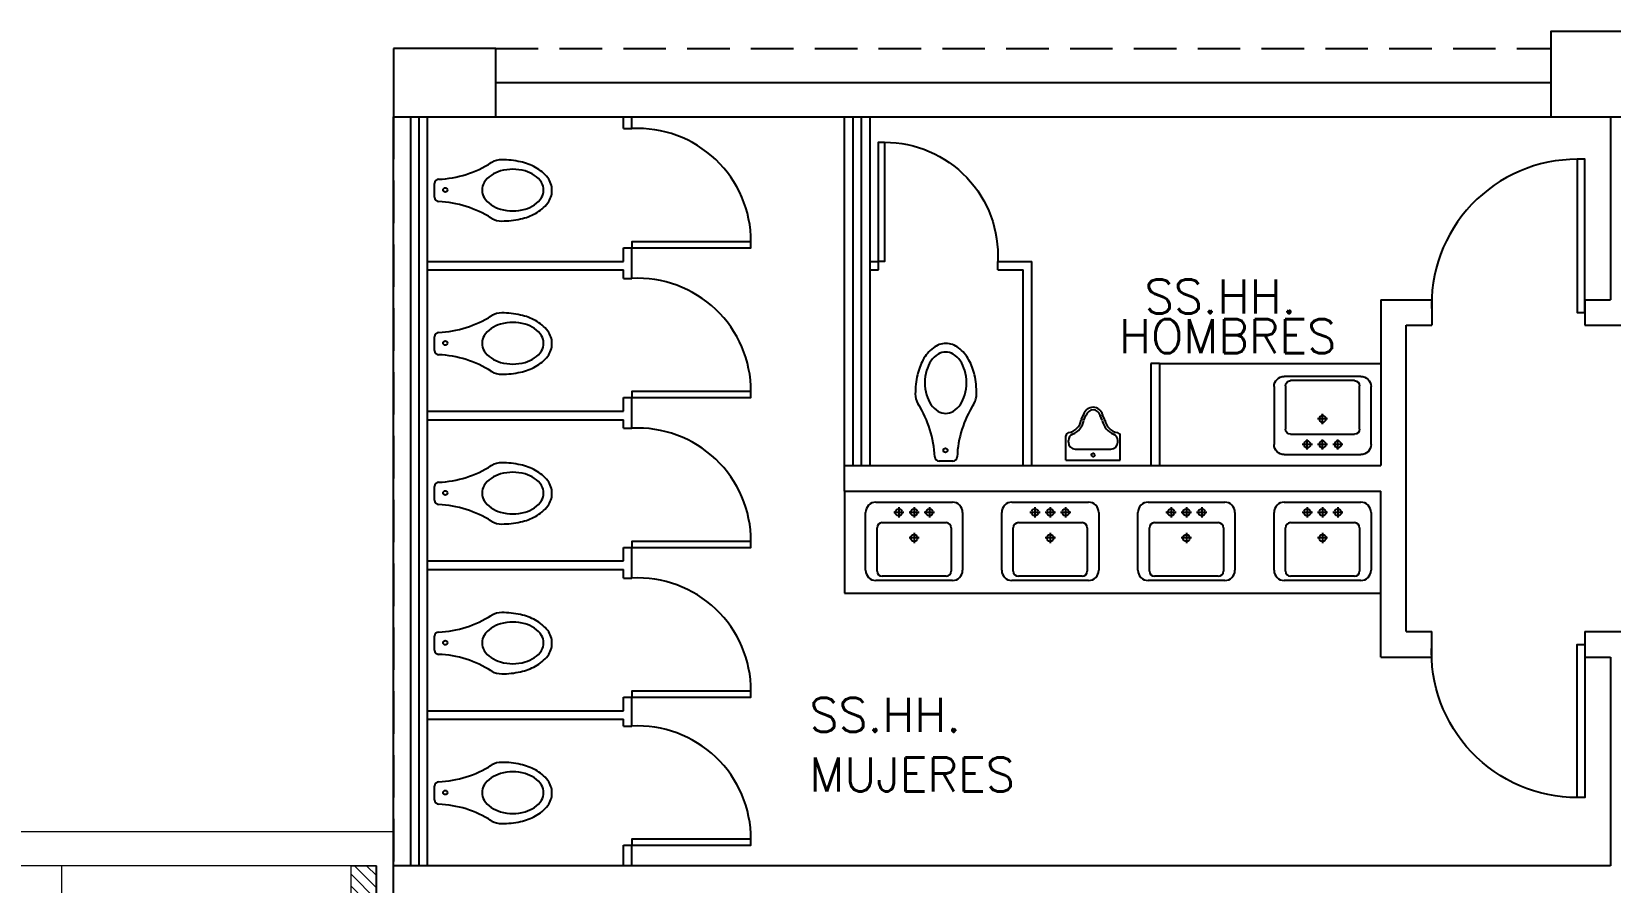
# Model space of a CAD drawing. Header units: metres. Extents: x 51 to 18146, y -212 to 18074.
# Drawn here: x 110.16 to 119.43, y 149.95 to 154.95 of the extents above; entities that cross this region are included whole.
import ezdxf

# ---------------------------------------------------------------- set-up
doc = ezdxf.new("R2010")
doc.units = ezdxf.units.M
doc.linetypes.add('HIDDEN', pattern=[0.375, 0.25, -0.125])
doc.layers.get('0').update_dxf_attribs({"color": 250})
for name, color, linetype in [('AY', 1, 'Continuous'), ('COL', 2, 'Continuous'), ('MU', 1, 'Continuous'), ('NO', 250, 'Continuous'), ('PA', 7, 'Continuous'), ('PU', 1, 'Continuous'), ('SA', 1, 'Continuous'), ('TA', 3, 'Continuous'), ('VE', 5, 'Continuous')]:
    doc.layers.add(name, color=color, linetype=linetype)
doc.layers.add('P0 - Paredes', color=250, linetype='Continuous', lineweight=20)
doc.layers.add('Rebars', color=252, linetype='Continuous', lineweight=5)
doc.layers.get('0').freeze()
doc.styles.add('ROMANS', font='romans', dxfattribs={"height": 0.13})

# ---------------------------------------------------------------- blocks, each defined once
blk = doc.blocks.new('RIOSTRA')
for p, q in [((29.28932188134059, -1.45519e-11), (-100.0000000000073, -129.2893218813551)), ((-41.42135623731883, -1.45519e-11), (-100.0000000000073, -58.57864376269572)), ((99.99999999999272, -1.45519e-11), (-50, -150.0000000000145)), ((99.99999999999272, -70.71067811867397), (20.71067811865942, -150.0000000000145))]:
    blk.add_line(p, q)
blk.add_lwpolyline([(-100, 0), (100, 0), (100, -150), (-100, -150)], close=True)
blk = doc.blocks.new('P-IZ')
at = {"color": 0}
blk.add_lwpolyline([(0.0499999999999972, 1), (0.0499999999999972, 0), (0, 0), (0, 1), (0.0499999999999972, 1, -0.4293114224133711), (1, 0, -3.280951269485766)], format="xyb", dxfattribs=at)
blk = doc.blocks.new('P-DE')
at = {"color": 0}
blk.add_lwpolyline([(-0.049999999999983, 1), (-0.049999999999983, 0), (1.42e-14, 0), (1.42e-14, 1), (-0.049999999999983, 1, 0.4293114224133711), (-0.9999999999999857, 0, 3.280951269485766)], format="xyb", dxfattribs=at)
blk = doc.blocks.new('AS-14')
at = {"color": 0}
blk.add_line((-0.0456276339682518, 0.482920585811371), (0.0356187784636859, 0.482920585811371), dxfattribs=at)
blk.add_lwpolyline([(-0.1253999286564067, 0.0229752274171915, 0.0684463573126203), (-0.1155331067566294, -0.0487641401996371, 0.0805961556838342), (-0.089614886281197, -0.1046562487317715, 0.1070560335035305), (-0.0472487008519238, -0.1451211382227484, 0.1381562286367822), (-0.0032221516594291, -0.1575229371374007, 0.1381562286367318), (0.0408043975185137, -0.1451211382227484, 0.1070560335035283), (0.0831705829477869, -0.1046562487317715, 0.08059615568387), (0.1090888034232194, -0.0487641401996371, 0.0684463573126093), (0.1189556253229966, 0.0229752274171915, 0.0684463573125983), (0.1090888034232194, 0.0947145950631239, 0.0805961556838918), (0.0831705829477869, 0.1506067035952583, 0.107056033503586), (0.0408043975185137, 0.1910715930862352, 0.138156228636868), (-0.0032221516594291, 0.2034733920008875, 0.1381562286368477), (-0.0472487008519238, 0.1910715930862352, 0.1070560335035534), (-0.089614886281197, 0.1506067035952583, 0.0805961556838569), (-0.1155331067566294, 0.0947145950631239, 0.0684463573126093)], format="xyb", close=True, dxfattribs=at)
for points in [[(-0.1623535099352011, 0.1583933630317915, 0.0228791444088473), (-0.1697387657914078, 0.1464982608740684, 0.1281624284513412), (-0.185004427752574, 0.0879205857927446, 0.0550688756821917), (-0.1727902082639048, -0.0226425836735871, 0.0688786231814855), (-0.1400595861050533, -0.1102378106443211, 0.105724118976599), (-0.0788978176569799, -0.1820028572692536, 0.1650578546064235), (-0.005004427745007, -0.2070794141909573, 0.1650578546064238), (0.068888962152414, -0.1820028572692536, 0.1057241189765996), (0.1300507306004874, -0.1102378106443211, 0.068878623181485), (0.1627813527738908, -0.0226425836735871, 0.0550688756821912), (0.1749955722480081, 0.0879205857927446, 0.1281624284513404)], [(0.1749955722480081, 0.0879205857927446, 0.1281624284513404), (0.1597299102868419, 0.1464982608740684, 0.022879144408855), (0.1523446544306353, 0.1583933630317915, 0.0851656368953865)]]:
    blk.add_lwpolyline(points, format="xyb", dxfattribs=at)
blk.add_circle((-0.0022411085374188, 0.4201376839191653), 0.0125, dxfattribs=at)
for centre, radius, start, end in [((-0.0456276339682518, 0.457920585788088), 0.025, 89.99999999999999, 177.4769145682774), ((0.0356187784636859, 0.457920585788088), 0.025, 2.523085431726347, 89.99999999999999), ((-0.6998472832347034, 0.4867485357972328), 0.6298544878102433, 327.6068401517822, 357.4769145682768), ((0.6898384277446894, 0.4867485357972328), 0.6298544878102433, 182.5230854317212, 212.3931598482179)]:
    blk.add_arc(centre, radius, start, end, dxfattribs=at)
blk = doc.blocks.new('AS-08')
at = {"color": 0}
for p, q in [((-0.1364783131662719, 0.1434235043712206), (-0.1364783131662719, 0.0016314534986464)), ((0.1835216868337213, 0.1434235043712206), (-0.1364783131662719, 0.1434235043712206)), ((0.1835216868337213, 0.1434235043712206), (0.1835216868337213, 0.0016314534986464)), ((-0.1214783131662784, 0.0384235043712238), (-0.1214783131662784, 0.0277856613029357)), ((0.1285216868337216, 0.0784235043712229), (-0.0814783131662722, 0.0784235043712229)), ((0.1685216868337278, 0.0384235043712238), (0.1685216868337278, 0.0277856613029357)), ((-0.0305046506799371, -0.0902334446601359), (-0.018409467170379, -0.1176906510504878)), ((-0.044231792417321, -0.0962803926276337), (-0.0325515989117733, -0.1227955326011454)), ((0.0912751660847704, -0.0962803926276337), (0.0795949725792227, -0.1227955326011454))]:
    blk.add_line(p, q, dxfattribs=at)
blk.add_lwpolyline([(0.0775480243473794, -0.0902334446601359), (0.0654528408378212, -0.1176906510504807)], dxfattribs=at)
blk.add_circle((0.0235216868337176, 0.1134235043712266), 0.01, dxfattribs=at)
for centre, radius, start, end in [((-0.116478313166283, 0.0016314534986535), 0.02, 180, 259.759651678814), ((-0.0814783131662722, 0.0384235043712238), 0.04, 89.99999999999999, 180), ((-0.0814783131662722, 0.0277856613029357), 0.04, 180, 248.1065719106293), ((0.1285216868337216, 0.0384235043712238), 0.04, 1.3e-15, 89.99999999999999), ((0.1285216868337216, 0.0277856613029357), 0.04, 291.8934280893707, 1.3e-15), ((0.1635216868337181, 0.0016314534986535), 0.02, 280.240348321186, 1.3e-15), ((-0.136478313166279, -0.1090764956287771), 0.0925, 10.68507624524485, 79.75965167881385), ((-0.136478313166279, -0.1090764956287771), 0.1075, 10.68507624524485, 68.1065719106292), ((-0.0259289367674711, -0.0882177953376342), 0.02, 190.6850762452448, 203.7739878044553), ((0.1835216868337142, -0.1090764956287771), 0.1075, 111.8934280893708, 169.3149237547551), ((0.0729723104349205, -0.0882177953376342), 0.02, 336.2260121955447, 349.3149237547552), ((0.1835216868337142, -0.1090764956287771), 0.0925, 100.2403483211861, 169.3149237547551), ((-0.0508544545616303, -0.1308581298911449), 0.02, 16.32308170168094, 23.77398780445557), ((0.0235216868337176, -0.1090764956287771), 0.0575, 193.7480663143012, 343.6769182983192), ((-0.036712322820236, -0.1257532483404873), 0.02, 15.47560377631658, 23.77398780445529), ((0.0235216868337176, -0.1090764956287771), 0.0425, 195.4756037763165, 344.5243962236863), ((0.0837556964876711, -0.1257532483404873), 0.02, 156.2260121955445, 164.5243962236865), ((0.0978978282290655, -0.1308581298911449), 0.02, 156.2260121955444, 163.676918298319)]:
    blk.add_arc(centre, radius, start, end, dxfattribs=at)
blk = doc.blocks.new('AS-03')
at = {"color": 0}
for p, q in [((-0.2182261950547399, 0.3018808549095411), (0.2317738049423497, 0.3018808549095411)), ((-0.2782261950560496, -0.0981191450846382), (-0.2782261950560496, 0.2418808549118694)), ((-0.0532261950575048, 0.2418808549118694), (-0.1132261950551765, 0.2418808549118694)), ((-0.0832261950563407, 0.2718808549107052), (-0.0832261950563407, 0.2118808549130335)), ((0.0367738049426407, 0.2418808549118694), (-0.023226195055031, 0.2418808549118694)), ((0.0067738049438049, 0.2718808549107052), (0.0067738049438049, 0.2118808549130335)), ((0.1267738049427862, 0.2418808549118694), (0.0667738049451145, 0.2418808549118694)), ((0.0967738049439504, 0.2718808549107052), (0.0967738049439504, 0.2118808549130335)), ((0.2917738049436593, 0.2418808549118694), (0.2917738049436593, -0.0981191450846382)), ((-0.210726195055031, -0.1031191450892948), (-0.210726195055031, 0.1518808549153618)), ((-0.1807261950561951, 0.1818808549141977), (0.1942738049438048, 0.1818808549141977)), ((0.0067738049438049, 0.121880854916526), (0.0067738049438049, 0.0618808549188543)), ((0.2242738049426407, 0.1518808549153618), (0.2242738049426407, -0.1031191450892948)), ((0.0367738049426407, 0.0918808549176902), (-0.023226195055031, 0.0918808549176902)), ((0.2317738049423497, -0.1581191450823098), (-0.2182261950547399, -0.1581191450823098)), ((0.1942738049438048, -0.1331191450881306), (-0.1807261950561951, -0.1331191450881306))]:
    blk.add_line(p, q, dxfattribs=at)
for centre in [(-0.0832261950563407, 0.2418808549118694), (0.0067738049438049, 0.2418808549118694), (0.0967738049439504, 0.2418808549118694), (0.0067738049438049, 0.0918808549176902)]:
    blk.add_circle(centre, 0.02, dxfattribs=at)
for centre, radius, start, end in [((-0.2182261950547399, 0.2418808549118694), 0.06, 90, 180), ((0.2317738049423497, 0.2418808549118694), 0.06, 0, 90), ((-0.1807261950561951, 0.1518808549153618), 0.03, 90, 180), ((0.1942738049438048, 0.1518808549153618), 0.03, 0, 90), ((-0.2182261950547399, -0.0981191450846382), 0.06, 180, 270), ((-0.1807261950561951, -0.1031191450892948), 0.03, 180, 270), ((0.1942738049438048, -0.1031191450892948), 0.03, 270, 0), ((0.2317738049423497, -0.0981191450846382), 0.06, 270, 0)]:
    blk.add_arc(centre, radius, start, end, dxfattribs=at)

msp = doc.modelspace()

# ---------------------------------------------------------------- linework, layer by layer
at = {"layer": 'AY', "color": 0, "linetype": 'HIDDEN'}
for p, q in [((112.8840491005246, 154.846538408718), (119.0840491007714, 154.846538408718)), ((112.2840491005159, 154.4465384087238), (112.2840491005159, 150.0465384087238))]:
    msp.add_line(p, q, dxfattribs=at)
at = {"layer": 'COL', "color": 15}
for points in [[(119.6840491007754, 154.4465384081833), (119.6840491007754, 154.9465384081873), (119.0840491007714, 154.9465384081873), (119.0840491007714, 154.4465384081833)], [(112.2840491005159, 154.846538408718), (112.2840491005159, 154.4465384087238), (112.8840491005246, 154.4465384087238), (112.8840491005246, 154.846538408718)], [(112.2840491005159, 154.846538408718), (112.2840491005159, 154.4465384087238), (112.8840491005246, 154.4465384087238), (112.8840491005246, 154.846538408718)]]:
    msp.add_lwpolyline(points, close=True, dxfattribs=at)
at = {"layer": 'MU', "color": 0}
for p, q in [((116.7840491008437, 152.9965384080681), (118.0840491008436, 152.9965384080681)), ((114.9340491008436, 152.2465384083889), (114.9340491008436, 151.646538408389)), ((114.9340491008436, 151.646538408389), (118.0840491008436, 151.6465384083889))]:
    msp.add_line(p, q, dxfattribs=at)
at = {"layer": 'P0 - Paredes'}
msp.add_lwpolyline([(109.4840484466986, 150.046540619193), (109.4840484466986, 150.2465406191632), (112.2840484154061, 150.2465410482868)], dxfattribs=at)
at = {"layer": 'PA', "color": 0, "linetype": 'Continuous'}
for p, q in [((112.8840491005246, 154.646538408718), (119.0840491007714, 154.646538408718)), ((112.8840491005246, 154.446538408718), (119.0840491007714, 154.446538408718))]:
    msp.add_line(p, q, dxfattribs=at)
at = {"layer": 'PA', "color": 0}
for p, q in [((119.4340491008436, 154.446538408718), (119.4340491008436, 153.3715384082286)), ((118.0840491008436, 153.3715384082286), (118.3840491008436, 153.3715384082286)), ((118.0840491008436, 153.3715384082286), (118.0840491008436, 152.3965384080682)), ((118.3840491008436, 153.3715384082286), (118.3840491008436, 153.2215384082286)), ((119.2840491008436, 153.3715384082286), (119.2840491008436, 153.2215384082286)), ((119.2840491008436, 153.3715384082286), (119.4340491008436, 153.3715384082286)), ((118.2340491008436, 153.2215384082285), (118.3840491008436, 153.2215384082286)), ((118.2340491008436, 151.4215384082286), (118.2340491008436, 153.2215384082285)), ((119.2840491008436, 153.2215384082286), (119.6340491008437, 153.2215384082286)), ((114.9340491008436, 152.3965384080681), (118.0840491008436, 152.3965384080682)), ((114.9340491008436, 152.2465384083889), (114.9340491008436, 152.3965384080681)), ((114.9340491008436, 152.2465384083889), (118.0840491008436, 152.2465384083889)), ((118.0840491008436, 151.2715384082285), (118.0840491008436, 152.2465384083889)), ((118.2340491008436, 151.4215384082286), (118.3840491008436, 151.4215384082286)), ((118.3840491008436, 151.2715384082286), (118.3840491008436, 151.4215384082286)), ((119.2840491008436, 151.4215384082286), (119.6340491008437, 151.4215384082286)), ((119.2840491008436, 151.4215384082286), (119.2840491008436, 151.2715384082286)), ((118.0840491008436, 151.2715384082285), (118.3840491008436, 151.2715384082286)), ((119.2840491008436, 151.2715384082286), (119.4340491008436, 151.2715384082286)), ((119.4340491008436, 151.2715384082286), (119.4340491008436, 150.046538408389)), ((112.1840491005159, 149.8465384083889), (112.1840491005159, 150.0465384083889)), ((119.4340491008436, 150.046538408389), (112.2840491005159, 150.0465384083889)), ((119.4340491008436, 150.046538408389), (112.2840491005159, 150.0465384083889)), ((112.2840491005159, 149.8465384083889), (112.2840491005159, 150.0465384087237))]:
    msp.add_line(p, q, dxfattribs=at)
at = {"layer": 'Rebars'}
for p, q in [((110.3340478095696, 150.0465420124515), (108.7340478100762, 150.0465393898472)), ((110.3340490686907, 150.0465434051013), (108.7340490691973, 150.0465407824969))]:
    msp.add_line(p, q, dxfattribs=at)
at = {"layer": 'Rebars', "transparency": 33554687}
for p, q in [((112.1840478084073, 150.0465401442333), (110.3340478095696, 150.0465395742639)), ((110.3340478412793, 149.846539889811), (110.3340478096143, 150.0465398890361)), ((112.1840490675284, 150.0465415368831), (110.3340490686907, 150.0465409669137)), ((110.3340491004003, 149.8465412824607), (110.3340490687354, 150.0465412816858))]:
    msp.add_line(p, q, dxfattribs=at)
at = {"layer": 'TA', "color": 0}
for p, q in [((113.6340491005159, 154.3765384082212), (113.6340491005159, 154.446538408718)), ((113.6340491005159, 154.3765384082212), (113.6840491005159, 154.3765384082212)), ((113.6840491005159, 154.3765384082212), (113.6840491005159, 154.446538408718)), ((113.6340491005158, 153.6765384082212), (113.6840491005158, 153.6765384082212)), ((113.6340491005158, 153.5965384082212), (113.6340491005158, 153.6765384082212)), ((113.6840491005158, 153.4965384082212), (113.6840491005158, 153.6765384082212)), ((112.4840491005158, 153.5965384082212), (113.6340491005158, 153.5965384082212)), ((112.4840491005158, 153.5465384082212), (113.6340491005158, 153.5465384082212)), ((113.6340491005158, 153.4965384082212), (113.6340491005158, 153.5465384082212)), ((115.0840491008436, 153.5965384080682), (115.1340490997698, 153.5965384080682)), ((115.0840490997698, 153.5465384080682), (115.1340490997698, 153.5465384080682)), ((115.1340490997698, 153.5465384080682), (115.1340490997698, 153.5965384080682)), ((115.8340491008436, 153.5465384080682), (115.8340491008436, 153.5965384080682)), ((115.8340491008436, 153.5965384080682), (116.0340491008436, 153.5965384080682)), ((115.8340491008436, 153.5465384080682), (115.9840491008436, 153.5465384080682)), ((115.9840491008436, 152.3965384080682), (115.9840491008436, 153.5465384080682)), ((116.0340491008436, 152.3965384080682), (116.0340491008436, 153.5965384080682)), ((113.6340491005158, 153.4965384082212), (113.6840491005158, 153.4965384082212)), ((116.7340491008436, 152.9965384080681), (116.7340491008436, 152.3965384080682)), ((116.7840491008437, 152.9965384080681), (116.7340491008436, 152.9965384080681)), ((116.7840491008437, 152.9965384080681), (116.7840491008437, 152.3965384080682)), ((112.4840491005159, 152.7165384082212), (113.6340491005159, 152.7165384082212)), ((113.6340491005159, 152.7965384082212), (113.6840491005159, 152.7965384082212)), ((113.6340491005159, 152.7165384082212), (113.6340491005159, 152.7965384082212)), ((113.6840491005159, 152.6165384082212), (113.6840491005159, 152.7965384082212)), ((112.4840491005159, 152.6665384082212), (113.6340491005159, 152.6665384082212)), ((113.6340491005159, 152.6165384082212), (113.6340491005159, 152.6665384082212)), ((113.6340491005159, 152.6165384082212), (113.6840491005159, 152.6165384082212)), ((113.6340491005159, 151.8365384082212), (113.6340491005159, 151.9165384082212)), ((113.6340491005159, 151.9165384082212), (113.6840491005159, 151.9165384082212)), ((113.6840491005159, 151.7365384082212), (113.6840491005159, 151.9165384082212)), ((112.4840491005159, 151.8365384082212), (113.6340491005159, 151.8365384082212)), ((112.4840491005159, 151.7865384082212), (113.6340491005159, 151.7865384082212)), ((113.6340491005159, 151.7365384082212), (113.6340491005159, 151.7865384082212)), ((113.6340491005159, 151.7365384082212), (113.6840491005159, 151.7365384082212)), ((113.6340491005159, 151.0365384082212), (113.6840491005159, 151.0365384082212)), ((113.6340491005159, 150.9565384082212), (113.6340491005159, 151.0365384082212)), ((113.6840491005159, 150.8665384082212), (113.6840491005159, 151.0365384082212)), ((112.4840491005159, 150.9565384082212), (113.6340491005159, 150.9565384082212)), ((112.4840491005159, 150.9065384082212), (113.6340491005159, 150.9065384082212)), ((113.6340491005159, 150.8665384082212), (113.6340491005159, 150.9065384082212)), ((113.6340491005159, 150.8665384082212), (113.6840491005159, 150.8665384082212)), ((113.6340491005159, 150.1665384082212), (113.6840491005159, 150.1665384082212)), ((113.6340491005159, 150.0465384083889), (113.6340491005159, 150.1665384082212)), ((113.6840491005159, 150.0465384083889), (113.6840491005159, 150.1665384082212))]:
    msp.add_line(p, q, dxfattribs=at)
at = {"layer": 'VE', "color": 0}
for p, q in [((112.2840491005159, 150.0465384087237), (112.2840491005159, 154.4465384087238)), ((112.384049100747, 154.4465384087238), (112.384049100747, 150.0465384083889)), ((112.434049100747, 150.0465384083889), (112.434049100747, 154.4465384087238)), ((112.4840491005159, 150.0465384083889), (112.4840491005159, 154.4465384087238)), ((114.9340491008436, 152.3965384080681), (114.9340491008436, 154.446538408718)), ((114.9840491008436, 152.3965384080681), (114.9840491008436, 154.446538408718)), ((115.0340491008436, 152.3965384080681), (115.0340491008436, 154.446538408718)), ((115.0840491008436, 152.3965384080681), (115.0840491008436, 154.446538408718))]:
    msp.add_line(p, q, dxfattribs=at)

# ---------------------------------------------------------------- block references
at = {"layer": 'PU', "color": 0}
for name, p, xscale, yscale, zscale, rotation in [('P-DE', (113.6840491005159, 153.6765384082212), 0.7000000000000001, 0.7000000000000001, 0.7000000000000001, 270), ('P-DE', (113.6840491005158, 152.7965384082212), 0.7000000000000001, 0.7000000000000001, 0.7000000000000001, 270), ('P-DE', (113.6840491005159, 151.9165384082212), 0.7000000000000001, 0.7000000000000001, 0.7000000000000001, 270), ('P-DE', (113.6840491005159, 151.0365384082212), 0.7000000000000001, 0.7000000000000001, 0.7000000000000001, 270), ('P-IZ', (119.2840491008436, 151.3465384082286), 0.9, 0.9, 0.9, 180), ('P-DE', (113.6840491005159, 150.1665384082212), 0.7000000000000001, 0.7000000000000001, 0.7000000000000001, 270)]:
    msp.add_blockref(name, p, dxfattribs=dict(at, xscale=xscale, yscale=yscale, zscale=zscale, rotation=rotation))
for name, p, xscale, yscale, zscale in [('P-DE', (115.1340490997698, 153.5965384080682), -0.7000000000000001, 0.7000000000000001, 0.7000000000000001), ('P-IZ', (119.2840491008436, 153.2965384082285), -0.9, 0.9, 0.9)]:
    msp.add_blockref(name, p, dxfattribs=dict(at, xscale=xscale, yscale=yscale, zscale=zscale))
at = {"layer": 'Rebars', "transparency": 33554687, "xscale": 0.001, "yscale": 0.001, "zscale": 0.001, "rotation": 270.0000088044914}
for p in [(112.1840478251711, 149.9465401446208), (112.1840490842922, 149.9465415372706)]:
    msp.add_blockref('RIOSTRA', p, dxfattribs=at)
at = {"layer": 'SA', "color": 0}
for name, p, rotation in [('AS-14', (113.007555299429, 154.0186681330184), 90), ('AS-14', (113.007555299429, 153.1186681325158), 90), ('AS-14', (115.5246732865761, 152.9066934232955), 180), ('AS-08', (116.4174906725109, 152.5726293045448), 180), ('AS-14', (113.007555299429, 152.2386681325158), 90), ('AS-14', (113.007555299429, 151.3586681325157), 90), ('AS-14', (113.007555299429, 150.4786681325157), 90)]:
    msp.add_blockref(name, p, dxfattribs=dict(at, rotation=rotation))
at = {"layer": 'SA', "color": 0, "xscale": -1, "rotation": 180}
msp.add_blockref('AS-03', (117.7357440397615, 152.7630214093462), dxfattribs=at)
at = {"layer": 'SA', "color": 0}
for p in [(115.3357440397615, 151.8800554071109), (116.1357440397615, 151.8800554071109), (116.9357440397615, 151.8800554071109), (117.7357440397615, 151.8800554071109)]:
    msp.add_blockref('AS-03', p, dxfattribs=at)

# ---------------------------------------------------------------- texts
at = {"layer": 'NO', "color": 0, "style": 'ROMANS'}
for s, p in [('SS.HH.', (116.6964878405024, 153.2909571614334)), ('HOMBRES', (116.5464878405024, 153.0573813788695)), ('SS.HH.', (114.7266307286848, 150.8324393964405)), ('MUJERES', (114.7266307286848, 150.4824393964405))]:
    msp.add_text(s, height=0.2, dxfattribs=at).set_placement(p)

doc.saveas('drawing.dxf')
